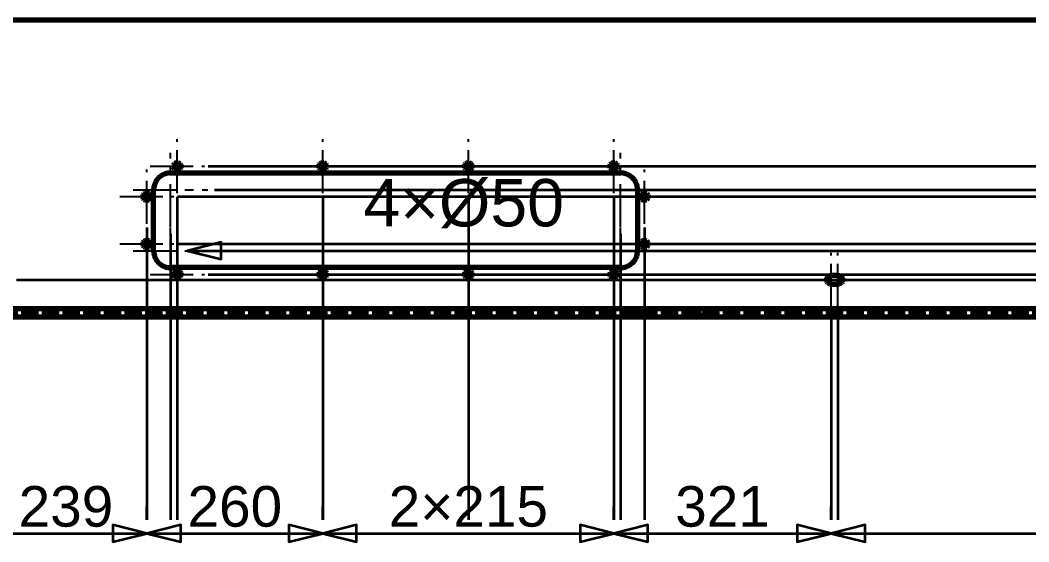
# Model space of a CAD drawing. Header units: millimetres. Extents: x 0 to 420, y 0 to 297.
# Drawn here: x 92.3 to 166.9, y 217.8 to 256.4 of the extents above; entities that cross this region are included whole.
import ezdxf
from ezdxf.enums import TextEntityAlignment as Align

# ---------------------------------------------------------------- set-up
doc = ezdxf.new("R2010")
doc.units = ezdxf.units.MM
doc.linetypes.add('CENTER', pattern=[5.08, 3.175, -0.635, 0.635, -0.635])
doc.linetypes.add('DASHED', pattern=[1.524, 1.27, -0.254])
doc.styles.add('GOST', font='Arial')

msp = doc.modelspace()

# ---------------------------------------------------------------- linework, layer by layer
at = {"color": 1, "lineweight": 70}
for p, q in [((240, 256.4), (65, 256.4)), ((103.84, 245.852), (103.927, 245.874)), ((103.927, 245.874), (104.018, 245.867)), ((114.59, 245.852), (114.677, 245.874)), ((114.677, 245.874), (114.768, 245.867)), ((125.34, 245.852), (125.427, 245.874)), ((125.427, 245.874), (125.518, 245.867)), ((136.09, 245.852), (136.177, 245.874)), ((136.177, 245.874), (136.268, 245.867)), ((103.679, 245.645), (103.708, 245.731)), ((103.679, 245.555), (103.679, 245.645)), ((103.708, 245.469), (103.679, 245.555)), ((103.708, 245.731), (103.764, 245.802)), ((103.764, 245.398), (103.708, 245.469)), ((103.764, 245.802), (103.84, 245.852)), ((103.84, 245.348), (103.764, 245.398)), ((103.927, 245.326), (103.84, 245.348)), ((104.018, 245.333), (103.927, 245.326)), ((104.018, 245.867), (104.1, 245.83)), ((104.1, 245.37), (104.018, 245.333)), ((104.1, 245.83), (104.167, 245.769)), ((104.167, 245.431), (104.1, 245.37)), ((104.167, 245.769), (104.21, 245.689)), ((104.21, 245.511), (104.167, 245.431)), ((104.21, 245.689), (104.225, 245.6)), ((104.225, 245.6), (104.21, 245.511)), ((114.429, 245.645), (114.458, 245.731)), ((114.429, 245.555), (114.429, 245.645)), ((114.458, 245.469), (114.429, 245.555)), ((114.458, 245.731), (114.514, 245.802)), ((114.514, 245.398), (114.458, 245.469)), ((114.514, 245.802), (114.59, 245.852)), ((114.59, 245.348), (114.514, 245.398)), ((114.677, 245.326), (114.59, 245.348)), ((114.768, 245.333), (114.677, 245.326)), ((114.768, 245.867), (114.85, 245.83)), ((114.85, 245.37), (114.768, 245.333)), ((114.85, 245.83), (114.917, 245.769)), ((114.917, 245.431), (114.85, 245.37)), ((114.917, 245.769), (114.96, 245.689)), ((114.96, 245.511), (114.917, 245.431)), ((114.96, 245.689), (114.975, 245.6)), ((114.975, 245.6), (114.96, 245.511)), ((125.179, 245.645), (125.208, 245.731)), ((125.179, 245.555), (125.179, 245.645)), ((125.208, 245.469), (125.179, 245.555)), ((125.208, 245.731), (125.264, 245.802)), ((125.264, 245.398), (125.208, 245.469)), ((125.264, 245.802), (125.34, 245.852)), ((125.34, 245.348), (125.264, 245.398)), ((125.427, 245.326), (125.34, 245.348)), ((125.518, 245.333), (125.427, 245.326)), ((125.518, 245.867), (125.6, 245.83)), ((125.6, 245.37), (125.518, 245.333)), ((125.6, 245.83), (125.667, 245.769)), ((125.667, 245.431), (125.6, 245.37)), ((125.667, 245.769), (125.71, 245.689)), ((125.71, 245.511), (125.667, 245.431)), ((125.71, 245.689), (125.725, 245.6)), ((125.725, 245.6), (125.71, 245.511)), ((135.929, 245.645), (135.958, 245.731)), ((135.929, 245.555), (135.929, 245.645)), ((135.958, 245.469), (135.929, 245.555)), ((135.958, 245.731), (136.014, 245.802)), ((136.014, 245.398), (135.958, 245.469)), ((136.014, 245.802), (136.09, 245.852)), ((136.09, 245.348), (136.014, 245.398)), ((136.177, 245.326), (136.09, 245.348)), ((136.268, 245.333), (136.177, 245.326)), ((136.268, 245.867), (136.35, 245.83)), ((136.35, 245.37), (136.268, 245.333)), ((136.35, 245.83), (136.417, 245.769)), ((136.417, 245.431), (136.35, 245.37)), ((136.417, 245.769), (136.46, 245.689)), ((136.46, 245.511), (136.417, 245.431)), ((136.46, 245.689), (136.475, 245.6)), ((136.475, 245.6), (136.46, 245.511)), ((102.336, 244.417), (102.261, 244.236)), ((102.439, 244.585), (102.336, 244.417)), ((102.566, 244.734), (102.439, 244.585)), ((102.715, 244.861), (102.566, 244.734)), ((102.883, 244.964), (102.715, 244.861)), ((103.064, 245.039), (102.883, 244.964)), ((103.254, 245.085), (103.064, 245.039)), ((103.45, 245.1), (103.254, 245.085)), ((103.45, 245.1), (136.7, 245.1)), ((136.896, 245.085), (136.7, 245.1)), ((137.086, 245.039), (136.896, 245.085)), ((137.267, 244.964), (137.086, 245.039)), ((137.435, 244.861), (137.267, 244.964)), ((137.584, 244.734), (137.435, 244.861)), ((137.711, 244.585), (137.584, 244.734)), ((137.814, 244.417), (137.711, 244.585)), ((137.889, 244.236), (137.814, 244.417)), ((102.215, 244.046), (102.2, 243.85)), ((102.2, 239.35), (102.2, 243.85)), ((102.261, 244.236), (102.215, 244.046)), ((137.935, 244.046), (137.889, 244.236)), ((137.95, 243.85), (137.935, 244.046)), ((137.95, 243.85), (137.95, 239.35)), ((101.429, 243.395), (101.458, 243.481)), ((101.429, 243.305), (101.429, 243.395)), ((101.458, 243.219), (101.429, 243.305)), ((101.458, 243.481), (101.514, 243.552)), ((101.514, 243.148), (101.458, 243.219)), ((101.514, 243.552), (101.59, 243.602)), ((101.59, 243.098), (101.514, 243.148)), ((101.59, 243.602), (101.677, 243.624)), ((101.677, 243.076), (101.59, 243.098)), ((101.677, 243.624), (101.768, 243.617)), ((101.768, 243.083), (101.677, 243.076)), ((101.768, 243.617), (101.85, 243.58)), ((101.85, 243.12), (101.768, 243.083)), ((101.85, 243.58), (101.917, 243.519)), ((101.917, 243.181), (101.85, 243.12)), ((101.917, 243.519), (101.96, 243.439)), ((101.96, 243.261), (101.917, 243.181)), ((101.96, 243.439), (101.975, 243.35)), ((101.975, 243.35), (101.96, 243.261)), ((138.179, 243.395), (138.208, 243.481)), ((138.179, 243.305), (138.179, 243.395)), ((138.208, 243.219), (138.179, 243.305)), ((138.208, 243.481), (138.264, 243.552)), ((138.264, 243.148), (138.208, 243.219)), ((138.264, 243.552), (138.34, 243.602)), ((138.34, 243.098), (138.264, 243.148)), ((138.34, 243.602), (138.427, 243.624)), ((138.427, 243.076), (138.34, 243.098)), ((138.427, 243.624), (138.518, 243.617)), ((138.518, 243.083), (138.427, 243.076)), ((138.518, 243.617), (138.6, 243.58)), ((138.6, 243.12), (138.518, 243.083)), ((138.6, 243.58), (138.667, 243.519)), ((138.667, 243.181), (138.6, 243.12)), ((138.667, 243.519), (138.71, 243.439)), ((138.71, 243.261), (138.667, 243.181)), ((138.71, 243.439), (138.725, 243.35)), ((138.725, 243.35), (138.71, 243.261)), ((101.429, 239.895), (101.458, 239.981)), ((101.458, 239.981), (101.514, 240.052)), ((101.514, 240.052), (101.59, 240.102)), ((101.59, 240.102), (101.677, 240.124)), ((101.677, 240.124), (101.768, 240.117)), ((101.768, 240.117), (101.85, 240.08)), ((101.85, 240.08), (101.917, 240.019)), ((101.917, 240.019), (101.96, 239.939)), ((101.96, 239.939), (101.975, 239.85)), ((138.179, 239.895), (138.208, 239.981)), ((138.208, 239.981), (138.264, 240.052)), ((138.264, 240.052), (138.34, 240.102)), ((138.34, 240.102), (138.427, 240.124)), ((138.427, 240.124), (138.518, 240.117)), ((138.518, 240.117), (138.6, 240.08)), ((138.6, 240.08), (138.667, 240.019)), ((138.667, 240.019), (138.71, 239.939)), ((138.71, 239.939), (138.725, 239.85)), ((101.429, 239.805), (101.429, 239.895)), ((101.458, 239.719), (101.429, 239.805)), ((101.514, 239.648), (101.458, 239.719)), ((101.59, 239.598), (101.514, 239.648)), ((101.677, 239.576), (101.59, 239.598)), ((101.768, 239.583), (101.677, 239.576)), ((101.85, 239.62), (101.768, 239.583)), ((101.917, 239.681), (101.85, 239.62)), ((101.96, 239.761), (101.917, 239.681)), ((101.975, 239.85), (101.96, 239.761)), ((102.2, 239.35), (102.215, 239.154)), ((137.935, 239.154), (137.95, 239.35)), ((138.179, 239.805), (138.179, 239.895)), ((138.208, 239.719), (138.179, 239.805)), ((138.264, 239.648), (138.208, 239.719)), ((138.34, 239.598), (138.264, 239.648)), ((138.427, 239.576), (138.34, 239.598)), ((138.518, 239.583), (138.427, 239.576)), ((138.6, 239.62), (138.518, 239.583)), ((138.667, 239.681), (138.6, 239.62)), ((138.71, 239.761), (138.667, 239.681)), ((138.725, 239.85), (138.71, 239.761)), ((102.215, 239.154), (102.261, 238.964)), ((102.261, 238.964), (102.336, 238.783)), ((102.336, 238.783), (102.439, 238.615)), ((102.439, 238.615), (102.566, 238.466)), ((102.566, 238.466), (102.715, 238.339)), ((137.435, 238.339), (137.584, 238.466)), ((137.584, 238.466), (137.711, 238.615)), ((137.711, 238.615), (137.814, 238.783)), ((137.814, 238.783), (137.889, 238.964)), ((137.889, 238.964), (137.935, 239.154)), ((102.715, 238.339), (102.883, 238.236)), ((102.883, 238.236), (103.064, 238.161)), ((103.064, 238.161), (103.254, 238.115)), ((103.254, 238.115), (103.45, 238.1)), ((136.7, 238.1), (103.45, 238.1)), ((103.679, 237.645), (103.708, 237.731)), ((103.708, 237.731), (103.764, 237.802)), ((103.764, 237.802), (103.84, 237.852)), ((103.84, 237.852), (103.927, 237.874)), ((103.927, 237.874), (104.018, 237.867)), ((104.018, 237.867), (104.1, 237.83)), ((104.1, 237.83), (104.167, 237.769)), ((104.167, 237.769), (104.21, 237.689)), ((104.21, 237.689), (104.225, 237.6)), ((114.429, 237.645), (114.458, 237.731)), ((114.458, 237.731), (114.514, 237.802)), ((114.514, 237.802), (114.59, 237.852)), ((114.59, 237.852), (114.677, 237.874)), ((114.677, 237.874), (114.768, 237.867)), ((114.768, 237.867), (114.85, 237.83)), ((114.85, 237.83), (114.917, 237.769)), ((114.917, 237.769), (114.96, 237.689)), ((114.96, 237.689), (114.975, 237.6)), ((125.179, 237.645), (125.208, 237.731)), ((125.208, 237.731), (125.264, 237.802)), ((125.264, 237.802), (125.34, 237.852)), ((125.34, 237.852), (125.427, 237.874)), ((125.427, 237.874), (125.518, 237.867)), ((125.518, 237.867), (125.6, 237.83)), ((125.6, 237.83), (125.667, 237.769)), ((125.667, 237.769), (125.71, 237.689)), ((125.71, 237.689), (125.725, 237.6)), ((135.929, 237.645), (135.958, 237.731)), ((135.958, 237.731), (136.014, 237.802)), ((136.014, 237.802), (136.09, 237.852)), ((136.09, 237.852), (136.177, 237.874)), ((136.177, 237.874), (136.268, 237.867)), ((136.268, 237.867), (136.35, 237.83)), ((136.35, 237.83), (136.417, 237.769)), ((136.417, 237.769), (136.46, 237.689)), ((136.46, 237.689), (136.475, 237.6)), ((136.7, 238.1), (136.896, 238.115)), ((136.896, 238.115), (137.086, 238.161)), ((137.086, 238.161), (137.267, 238.236)), ((137.267, 238.236), (137.435, 238.339)), ((103.679, 237.555), (103.679, 237.645)), ((103.708, 237.469), (103.679, 237.555)), ((103.764, 237.398), (103.708, 237.469)), ((103.84, 237.348), (103.764, 237.398)), ((103.927, 237.326), (103.84, 237.348)), ((104.018, 237.333), (103.927, 237.326)), ((104.1, 237.37), (104.018, 237.333)), ((104.167, 237.431), (104.1, 237.37)), ((104.21, 237.511), (104.167, 237.431)), ((104.225, 237.6), (104.21, 237.511)), ((114.429, 237.555), (114.429, 237.645)), ((114.458, 237.469), (114.429, 237.555)), ((114.514, 237.398), (114.458, 237.469)), ((114.59, 237.348), (114.514, 237.398)), ((114.677, 237.326), (114.59, 237.348)), ((114.768, 237.333), (114.677, 237.326)), ((114.85, 237.37), (114.768, 237.333)), ((114.917, 237.431), (114.85, 237.37)), ((114.96, 237.511), (114.917, 237.431)), ((114.975, 237.6), (114.96, 237.511)), ((125.179, 237.555), (125.179, 237.645)), ((125.208, 237.469), (125.179, 237.555)), ((125.264, 237.398), (125.208, 237.469)), ((125.34, 237.348), (125.264, 237.398)), ((125.427, 237.326), (125.34, 237.348)), ((125.518, 237.333), (125.427, 237.326)), ((125.6, 237.37), (125.518, 237.333)), ((125.667, 237.431), (125.6, 237.37)), ((125.71, 237.511), (125.667, 237.431)), ((125.725, 237.6), (125.71, 237.511)), ((135.929, 237.555), (135.929, 237.645)), ((135.958, 237.469), (135.929, 237.555)), ((136.014, 237.398), (135.958, 237.469)), ((136.09, 237.348), (136.014, 237.398)), ((136.177, 237.326), (136.09, 237.348)), ((136.268, 237.333), (136.177, 237.326)), ((136.35, 237.37), (136.268, 237.333)), ((136.417, 237.431), (136.35, 237.37)), ((136.46, 237.511), (136.417, 237.431)), ((136.475, 237.6), (136.46, 237.511)), ((151.918, 237.248), (151.945, 237.339)), ((151.918, 237.152), (151.918, 237.248)), ((151.945, 237.061), (151.918, 237.152)), ((151.945, 237.339), (151.997, 237.419)), ((151.997, 236.981), (151.945, 237.061)), ((151.997, 237.419), (152.069, 237.482)), ((152.069, 236.918), (151.997, 236.981)), ((152.069, 237.482), (152.156, 237.521)), ((152.156, 237.521), (152.25, 237.535)), ((152.25, 237.535), (152.75, 237.535)), ((152.75, 237.535), (152.844, 237.521)), ((152.844, 237.521), (152.931, 237.482)), ((152.931, 237.482), (153.003, 237.419)), ((153.003, 236.981), (152.931, 236.918)), ((153.003, 237.419), (153.055, 237.339)), ((153.055, 237.061), (153.003, 236.981)), ((153.055, 237.339), (153.082, 237.248)), ((153.082, 237.152), (153.055, 237.061)), ((153.082, 237.248), (153.082, 237.152)), ((152.156, 236.879), (152.069, 236.918)), ((152.25, 236.865), (152.156, 236.879)), ((152.75, 236.865), (152.25, 236.865)), ((152.844, 236.879), (152.75, 236.865)), ((152.931, 236.918), (152.844, 236.879)), ((240, 235.05), (65, 235.05)), ((240, 234.45), (65, 234.45))]:
    msp.add_line(p, q, dxfattribs=at)
at = {"color": 4, "linetype": 'CENTER', "lineweight": 25}
for p, q in [((103.95, 243.6), (103.95, 247.6)), ((114.7, 243.6), (114.7, 247.6)), ((125.45, 243.6), (125.45, 247.6)), ((136.2, 243.6), (136.2, 247.6)), ((103.45, 241.1), (103.45, 246.6)), ((136.7, 241.1), (136.7, 246.6)), ((101.7, 241.35), (101.7, 245.35)), ((101.95, 245.6), (105.95, 245.6)), ((112.7, 245.6), (116.7, 245.6)), ((123.45, 245.6), (127.45, 245.6)), ((134.2, 245.6), (138.2, 245.6)), ((138.45, 241.35), (138.45, 245.35)), ((100.7, 243.85), (106.2, 243.85)), ((133.95, 243.85), (139.45, 243.85)), ((99.7, 243.35), (103.7, 243.35)), ((136.45, 243.35), (140.45, 243.35)), ((101.7, 237.85), (101.7, 241.85)), ((103.45, 236.6), (103.45, 242.1)), ((136.7, 236.6), (136.7, 242.1)), ((138.45, 237.85), (138.45, 241.85)), ((99.7, 239.85), (103.7, 239.85)), ((100.7, 239.35), (106.2, 239.35)), ((103.95, 235.6), (103.95, 239.6)), ((114.7, 235.6), (114.7, 239.6)), ((125.45, 235.6), (125.45, 239.6)), ((133.95, 239.35), (139.45, 239.35)), ((136.2, 235.6), (136.2, 239.6)), ((136.45, 239.85), (140.45, 239.85)), ((152.25, 235.2), (152.25, 239.2)), ((152.75, 235.2), (152.75, 239.2)), ((101.95, 237.6), (105.95, 237.6)), ((112.7, 237.6), (116.7, 237.6)), ((123.45, 237.6), (127.45, 237.6)), ((134.2, 237.6), (138.2, 237.6)), ((150.25, 237.2), (154.25, 237.2)), ((150.75, 237.2), (154.75, 237.2))]:
    msp.add_line(p, q, dxfattribs=at)
at = {"color": 5, "linetype": 'DASHED', "lineweight": 35}
for p, q in [((103.927, 245.874), (103.84, 245.852)), ((104.018, 245.867), (103.927, 245.874)), ((114.677, 245.874), (114.59, 245.852)), ((114.768, 245.867), (114.677, 245.874)), ((125.427, 245.874), (125.34, 245.852)), ((125.518, 245.867), (125.427, 245.874)), ((136.177, 245.874), (136.09, 245.852)), ((136.268, 245.867), (136.177, 245.874)), ((103.708, 245.731), (103.679, 245.645)), ((103.679, 245.645), (103.679, 245.555)), ((103.679, 245.555), (103.708, 245.469)), ((103.764, 245.802), (103.708, 245.731)), ((103.708, 245.469), (103.764, 245.398)), ((103.84, 245.852), (103.764, 245.802)), ((103.764, 245.398), (103.84, 245.348)), ((103.84, 245.348), (103.927, 245.326)), ((103.927, 245.326), (104.018, 245.333)), ((104.1, 245.83), (104.018, 245.867)), ((104.018, 245.333), (104.1, 245.37)), ((104.167, 245.769), (104.1, 245.83)), ((104.1, 245.37), (104.167, 245.431)), ((104.21, 245.689), (104.167, 245.769)), ((104.167, 245.431), (104.21, 245.511)), ((104.225, 245.6), (104.21, 245.689)), ((104.21, 245.511), (104.225, 245.6)), ((114.458, 245.731), (114.429, 245.645)), ((114.429, 245.645), (114.429, 245.555)), ((114.429, 245.555), (114.458, 245.469)), ((114.514, 245.802), (114.458, 245.731)), ((114.458, 245.469), (114.514, 245.398)), ((114.59, 245.852), (114.514, 245.802)), ((114.514, 245.398), (114.59, 245.348)), ((114.59, 245.348), (114.677, 245.326)), ((114.677, 245.326), (114.768, 245.333)), ((114.85, 245.83), (114.768, 245.867)), ((114.768, 245.333), (114.85, 245.37)), ((114.917, 245.769), (114.85, 245.83)), ((114.85, 245.37), (114.917, 245.431)), ((114.96, 245.689), (114.917, 245.769)), ((114.917, 245.431), (114.96, 245.511)), ((114.975, 245.6), (114.96, 245.689)), ((114.96, 245.511), (114.975, 245.6)), ((125.208, 245.731), (125.179, 245.645)), ((125.179, 245.645), (125.179, 245.555)), ((125.179, 245.555), (125.208, 245.469)), ((125.264, 245.802), (125.208, 245.731)), ((125.208, 245.469), (125.264, 245.398)), ((125.34, 245.852), (125.264, 245.802)), ((125.264, 245.398), (125.34, 245.348)), ((125.34, 245.348), (125.427, 245.326)), ((125.427, 245.326), (125.518, 245.333)), ((125.6, 245.83), (125.518, 245.867)), ((125.518, 245.333), (125.6, 245.37)), ((125.667, 245.769), (125.6, 245.83)), ((125.6, 245.37), (125.667, 245.431)), ((125.71, 245.689), (125.667, 245.769)), ((125.667, 245.431), (125.71, 245.511)), ((125.725, 245.6), (125.71, 245.689)), ((125.71, 245.511), (125.725, 245.6)), ((135.958, 245.731), (135.929, 245.645)), ((135.929, 245.645), (135.929, 245.555)), ((135.929, 245.555), (135.958, 245.469)), ((136.014, 245.802), (135.958, 245.731)), ((135.958, 245.469), (136.014, 245.398)), ((136.09, 245.852), (136.014, 245.802)), ((136.014, 245.398), (136.09, 245.348)), ((136.09, 245.348), (136.177, 245.326)), ((136.177, 245.326), (136.268, 245.333)), ((136.35, 245.83), (136.268, 245.867)), ((136.268, 245.333), (136.35, 245.37)), ((136.417, 245.769), (136.35, 245.83)), ((136.35, 245.37), (136.417, 245.431)), ((136.46, 245.689), (136.417, 245.769)), ((136.417, 245.431), (136.46, 245.511)), ((136.475, 245.6), (136.46, 245.689)), ((136.46, 245.511), (136.475, 245.6)), ((102.261, 244.236), (102.336, 244.417)), ((102.336, 244.417), (102.439, 244.585)), ((102.439, 244.585), (102.566, 244.734)), ((102.566, 244.734), (102.715, 244.861)), ((102.715, 244.861), (102.883, 244.964)), ((102.883, 244.964), (103.064, 245.039)), ((103.064, 245.039), (103.254, 245.085)), ((103.254, 245.085), (103.45, 245.1)), ((136.7, 245.1), (103.45, 245.1)), ((136.7, 245.1), (136.896, 245.085)), ((136.896, 245.085), (137.086, 245.039)), ((137.086, 245.039), (137.267, 244.964)), ((137.267, 244.964), (137.435, 244.861)), ((137.435, 244.861), (137.584, 244.734)), ((137.584, 244.734), (137.711, 244.585)), ((137.711, 244.585), (137.814, 244.417)), ((137.814, 244.417), (137.889, 244.236)), ((102.2, 243.85), (102.215, 244.046)), ((102.2, 243.85), (102.2, 239.35)), ((102.215, 244.046), (102.261, 244.236)), ((137.889, 244.236), (137.935, 244.046)), ((137.935, 244.046), (137.95, 243.85)), ((137.95, 239.35), (137.95, 243.85)), ((101.458, 243.481), (101.429, 243.395)), ((101.429, 243.395), (101.429, 243.305)), ((101.429, 243.305), (101.458, 243.219)), ((101.514, 243.552), (101.458, 243.481)), ((101.458, 243.219), (101.514, 243.148)), ((101.59, 243.602), (101.514, 243.552)), ((101.514, 243.148), (101.59, 243.098)), ((101.677, 243.624), (101.59, 243.602)), ((101.59, 243.098), (101.677, 243.076)), ((101.768, 243.617), (101.677, 243.624)), ((101.677, 243.076), (101.768, 243.083)), ((101.85, 243.58), (101.768, 243.617)), ((101.768, 243.083), (101.85, 243.12)), ((101.917, 243.519), (101.85, 243.58)), ((101.85, 243.12), (101.917, 243.181)), ((101.96, 243.439), (101.917, 243.519)), ((101.917, 243.181), (101.96, 243.261)), ((101.975, 243.35), (101.96, 243.439)), ((101.96, 243.261), (101.975, 243.35)), ((138.208, 243.481), (138.179, 243.395)), ((138.179, 243.395), (138.179, 243.305)), ((138.179, 243.305), (138.208, 243.219)), ((138.264, 243.552), (138.208, 243.481)), ((138.208, 243.219), (138.264, 243.148)), ((138.34, 243.602), (138.264, 243.552)), ((138.264, 243.148), (138.34, 243.098)), ((138.427, 243.624), (138.34, 243.602)), ((138.34, 243.098), (138.427, 243.076)), ((138.518, 243.617), (138.427, 243.624)), ((138.427, 243.076), (138.518, 243.083)), ((138.6, 243.58), (138.518, 243.617)), ((138.518, 243.083), (138.6, 243.12)), ((138.667, 243.519), (138.6, 243.58)), ((138.6, 243.12), (138.667, 243.181)), ((138.71, 243.439), (138.667, 243.519)), ((138.667, 243.181), (138.71, 243.261)), ((138.725, 243.35), (138.71, 243.439)), ((138.71, 243.261), (138.725, 243.35)), ((101.458, 239.981), (101.429, 239.895)), ((101.514, 240.052), (101.458, 239.981)), ((101.59, 240.102), (101.514, 240.052)), ((101.677, 240.124), (101.59, 240.102)), ((101.768, 240.117), (101.677, 240.124)), ((101.85, 240.08), (101.768, 240.117)), ((101.917, 240.019), (101.85, 240.08)), ((101.96, 239.939), (101.917, 240.019)), ((101.975, 239.85), (101.96, 239.939)), ((138.208, 239.981), (138.179, 239.895)), ((138.264, 240.052), (138.208, 239.981)), ((138.34, 240.102), (138.264, 240.052)), ((138.427, 240.124), (138.34, 240.102)), ((138.518, 240.117), (138.427, 240.124)), ((138.6, 240.08), (138.518, 240.117)), ((138.667, 240.019), (138.6, 240.08)), ((138.71, 239.939), (138.667, 240.019)), ((138.725, 239.85), (138.71, 239.939)), ((101.429, 239.895), (101.429, 239.805)), ((101.429, 239.805), (101.458, 239.719)), ((101.458, 239.719), (101.514, 239.648)), ((101.514, 239.648), (101.59, 239.598)), ((101.59, 239.598), (101.677, 239.576)), ((101.677, 239.576), (101.768, 239.583)), ((101.768, 239.583), (101.85, 239.62)), ((101.85, 239.62), (101.917, 239.681)), ((101.917, 239.681), (101.96, 239.761)), ((101.96, 239.761), (101.975, 239.85)), ((102.215, 239.154), (102.2, 239.35)), ((137.95, 239.35), (137.935, 239.154)), ((138.179, 239.895), (138.179, 239.805)), ((138.179, 239.805), (138.208, 239.719)), ((138.208, 239.719), (138.264, 239.648)), ((138.264, 239.648), (138.34, 239.598)), ((138.34, 239.598), (138.427, 239.576)), ((138.427, 239.576), (138.518, 239.583)), ((138.518, 239.583), (138.6, 239.62)), ((138.6, 239.62), (138.667, 239.681)), ((138.667, 239.681), (138.71, 239.761)), ((138.71, 239.761), (138.725, 239.85)), ((102.261, 238.964), (102.215, 239.154)), ((102.336, 238.783), (102.261, 238.964)), ((102.439, 238.615), (102.336, 238.783)), ((102.566, 238.466), (102.439, 238.615)), ((102.715, 238.339), (102.566, 238.466)), ((137.584, 238.466), (137.435, 238.339)), ((137.711, 238.615), (137.584, 238.466)), ((137.814, 238.783), (137.711, 238.615)), ((137.889, 238.964), (137.814, 238.783)), ((137.935, 239.154), (137.889, 238.964)), ((102.883, 238.236), (102.715, 238.339)), ((103.064, 238.161), (102.883, 238.236)), ((103.254, 238.115), (103.064, 238.161)), ((103.45, 238.1), (103.254, 238.115)), ((103.45, 238.1), (136.7, 238.1)), ((103.708, 237.731), (103.679, 237.645)), ((103.764, 237.802), (103.708, 237.731)), ((103.84, 237.852), (103.764, 237.802)), ((103.927, 237.874), (103.84, 237.852)), ((104.018, 237.867), (103.927, 237.874)), ((104.1, 237.83), (104.018, 237.867)), ((104.167, 237.769), (104.1, 237.83)), ((104.21, 237.689), (104.167, 237.769)), ((104.225, 237.6), (104.21, 237.689)), ((114.458, 237.731), (114.429, 237.645)), ((114.514, 237.802), (114.458, 237.731)), ((114.59, 237.852), (114.514, 237.802)), ((114.677, 237.874), (114.59, 237.852)), ((114.768, 237.867), (114.677, 237.874)), ((114.85, 237.83), (114.768, 237.867)), ((114.917, 237.769), (114.85, 237.83)), ((114.96, 237.689), (114.917, 237.769)), ((114.975, 237.6), (114.96, 237.689)), ((125.208, 237.731), (125.179, 237.645)), ((125.264, 237.802), (125.208, 237.731)), ((125.34, 237.852), (125.264, 237.802)), ((125.427, 237.874), (125.34, 237.852)), ((125.518, 237.867), (125.427, 237.874)), ((125.6, 237.83), (125.518, 237.867)), ((125.667, 237.769), (125.6, 237.83)), ((125.71, 237.689), (125.667, 237.769)), ((125.725, 237.6), (125.71, 237.689)), ((135.958, 237.731), (135.929, 237.645)), ((136.014, 237.802), (135.958, 237.731)), ((136.09, 237.852), (136.014, 237.802)), ((136.177, 237.874), (136.09, 237.852)), ((136.268, 237.867), (136.177, 237.874)), ((136.35, 237.83), (136.268, 237.867)), ((136.417, 237.769), (136.35, 237.83)), ((136.46, 237.689), (136.417, 237.769)), ((136.475, 237.6), (136.46, 237.689)), ((136.896, 238.115), (136.7, 238.1)), ((137.086, 238.161), (136.896, 238.115)), ((137.267, 238.236), (137.086, 238.161)), ((137.435, 238.339), (137.267, 238.236)), ((103.679, 237.645), (103.679, 237.555)), ((103.679, 237.555), (103.708, 237.469)), ((103.708, 237.469), (103.764, 237.398)), ((103.764, 237.398), (103.84, 237.348)), ((103.84, 237.348), (103.927, 237.326)), ((103.927, 237.326), (104.018, 237.333)), ((104.018, 237.333), (104.1, 237.37)), ((104.1, 237.37), (104.167, 237.431)), ((104.167, 237.431), (104.21, 237.511)), ((104.21, 237.511), (104.225, 237.6)), ((114.429, 237.645), (114.429, 237.555)), ((114.429, 237.555), (114.458, 237.469)), ((114.458, 237.469), (114.514, 237.398)), ((114.514, 237.398), (114.59, 237.348)), ((114.59, 237.348), (114.677, 237.326)), ((114.677, 237.326), (114.768, 237.333)), ((114.768, 237.333), (114.85, 237.37)), ((114.85, 237.37), (114.917, 237.431)), ((114.917, 237.431), (114.96, 237.511)), ((114.96, 237.511), (114.975, 237.6)), ((125.179, 237.645), (125.179, 237.555)), ((125.179, 237.555), (125.208, 237.469)), ((125.208, 237.469), (125.264, 237.398)), ((125.264, 237.398), (125.34, 237.348)), ((125.34, 237.348), (125.427, 237.326)), ((125.427, 237.326), (125.518, 237.333)), ((125.518, 237.333), (125.6, 237.37)), ((125.6, 237.37), (125.667, 237.431)), ((125.667, 237.431), (125.71, 237.511)), ((125.71, 237.511), (125.725, 237.6)), ((135.929, 237.645), (135.929, 237.555)), ((135.929, 237.555), (135.958, 237.469)), ((135.958, 237.469), (136.014, 237.398)), ((136.014, 237.398), (136.09, 237.348)), ((136.09, 237.348), (136.177, 237.326)), ((136.177, 237.326), (136.268, 237.333)), ((136.268, 237.333), (136.35, 237.37)), ((136.35, 237.37), (136.417, 237.431)), ((136.417, 237.431), (136.46, 237.511)), ((136.46, 237.511), (136.475, 237.6)), ((151.945, 237.339), (151.918, 237.248)), ((151.918, 237.248), (151.918, 237.152)), ((151.918, 237.152), (151.945, 237.061)), ((151.997, 237.419), (151.945, 237.339)), ((151.945, 237.061), (151.997, 236.981)), ((152.069, 237.482), (151.997, 237.419)), ((151.997, 236.981), (152.069, 236.918)), ((152.156, 237.521), (152.069, 237.482)), ((152.25, 237.535), (152.156, 237.521)), ((152.75, 237.535), (152.25, 237.535)), ((152.844, 237.521), (152.75, 237.535)), ((152.931, 237.482), (152.844, 237.521)), ((153.003, 237.419), (152.931, 237.482)), ((152.931, 236.918), (153.003, 236.981)), ((153.055, 237.339), (153.003, 237.419)), ((153.003, 236.981), (153.055, 237.061)), ((153.082, 237.248), (153.055, 237.339)), ((153.055, 237.061), (153.082, 237.152)), ((153.082, 237.152), (153.082, 237.248)), ((152.069, 236.918), (152.156, 236.879)), ((152.156, 236.879), (152.25, 236.865)), ((152.25, 236.865), (152.75, 236.865)), ((152.75, 236.865), (152.844, 236.879)), ((152.844, 236.879), (152.931, 236.918)), ((65, 234.75), (240, 234.75)), ((240, 234.75), (65, 234.75)), ((137.25, 234.75), (137.261, 234.75)), ((137.25, 234.45), (137.25, 234.75)), ((137.25, 234.45), (137.25, 234.75)), ((137.261, 234.75), (137.25, 234.75)), ((137.261, 234.75), (137.295, 234.75)), ((137.295, 234.75), (137.261, 234.75)), ((137.295, 234.75), (137.348, 234.75)), ((137.348, 234.75), (137.295, 234.75)), ((137.348, 234.75), (137.419, 234.75)), ((137.419, 234.75), (137.348, 234.75)), ((137.419, 234.75), (137.505, 234.75)), ((137.505, 234.75), (137.419, 234.75)), ((137.505, 234.75), (137.6, 234.75)), ((137.6, 234.75), (137.505, 234.75)), ((137.6, 234.75), (137.7, 234.75)), ((137.7, 234.75), (137.6, 234.75)), ((137.7, 234.75), (137.8, 234.75)), ((137.8, 234.75), (137.7, 234.75)), ((137.8, 234.75), (137.895, 234.75)), ((137.895, 234.75), (137.8, 234.75)), ((137.895, 234.75), (137.981, 234.75)), ((137.981, 234.75), (137.895, 234.75)), ((137.981, 234.75), (138.052, 234.75)), ((138.052, 234.75), (137.981, 234.75)), ((138.052, 234.75), (138.105, 234.75)), ((138.105, 234.75), (138.052, 234.75)), ((138.105, 234.75), (138.139, 234.75)), ((138.139, 234.75), (138.105, 234.75)), ((138.139, 234.75), (138.15, 234.75)), ((138.15, 234.75), (138.139, 234.75)), ((138.15, 234.45), (138.15, 234.75)), ((138.15, 234.45), (138.15, 234.75)), ((141.75, 234.75), (141.761, 234.75)), ((141.75, 234.45), (141.75, 234.75)), ((141.75, 234.45), (141.75, 234.75)), ((141.761, 234.75), (141.75, 234.75)), ((141.761, 234.75), (141.795, 234.75)), ((141.795, 234.75), (141.761, 234.75)), ((141.795, 234.75), (141.848, 234.75)), ((141.848, 234.75), (141.795, 234.75)), ((141.848, 234.75), (141.919, 234.75)), ((141.919, 234.75), (141.848, 234.75)), ((141.919, 234.75), (142.005, 234.75)), ((142.005, 234.75), (141.919, 234.75)), ((142.005, 234.75), (142.1, 234.75)), ((142.1, 234.75), (142.005, 234.75)), ((142.1, 234.75), (142.2, 234.75)), ((142.2, 234.75), (142.1, 234.75)), ((142.2, 234.75), (142.3, 234.75)), ((142.3, 234.75), (142.2, 234.75)), ((142.3, 234.75), (142.395, 234.75)), ((142.395, 234.75), (142.3, 234.75)), ((142.395, 234.75), (142.481, 234.75)), ((142.481, 234.75), (142.395, 234.75)), ((142.481, 234.75), (142.552, 234.75)), ((142.552, 234.75), (142.481, 234.75)), ((142.552, 234.75), (142.605, 234.75)), ((142.605, 234.75), (142.552, 234.75)), ((142.605, 234.75), (142.639, 234.75)), ((142.639, 234.75), (142.605, 234.75)), ((142.639, 234.75), (142.65, 234.75)), ((142.65, 234.75), (142.639, 234.75)), ((142.65, 234.45), (142.65, 234.75)), ((142.65, 234.45), (142.65, 234.75)), ((240, 234.45), (65, 234.45)), ((137.261, 234.45), (137.25, 234.45)), ((137.25, 234.45), (137.261, 234.45)), ((137.295, 234.45), (137.261, 234.45)), ((137.261, 234.45), (137.295, 234.45)), ((137.348, 234.45), (137.295, 234.45)), ((137.295, 234.45), (137.348, 234.45)), ((137.419, 234.45), (137.348, 234.45)), ((137.348, 234.45), (137.419, 234.45)), ((137.505, 234.45), (137.419, 234.45)), ((137.419, 234.45), (137.505, 234.45)), ((137.6, 234.45), (137.505, 234.45)), ((137.505, 234.45), (137.6, 234.45)), ((137.7, 234.45), (137.6, 234.45)), ((137.6, 234.45), (137.7, 234.45)), ((137.8, 234.45), (137.7, 234.45)), ((137.7, 234.45), (137.8, 234.45)), ((137.895, 234.45), (137.8, 234.45)), ((137.8, 234.45), (137.895, 234.45)), ((137.981, 234.45), (137.895, 234.45)), ((137.895, 234.45), (137.981, 234.45)), ((138.052, 234.45), (137.981, 234.45)), ((137.981, 234.45), (138.052, 234.45)), ((138.105, 234.45), (138.052, 234.45)), ((138.052, 234.45), (138.105, 234.45)), ((138.139, 234.45), (138.105, 234.45)), ((138.105, 234.45), (138.139, 234.45)), ((138.15, 234.45), (138.139, 234.45)), ((138.139, 234.45), (138.15, 234.45)), ((141.761, 234.45), (141.75, 234.45)), ((141.75, 234.45), (141.761, 234.45)), ((141.795, 234.45), (141.761, 234.45)), ((141.761, 234.45), (141.795, 234.45)), ((141.848, 234.45), (141.795, 234.45)), ((141.795, 234.45), (141.848, 234.45)), ((141.919, 234.45), (141.848, 234.45)), ((141.848, 234.45), (141.919, 234.45)), ((142.005, 234.45), (141.919, 234.45)), ((141.919, 234.45), (142.005, 234.45)), ((142.1, 234.45), (142.005, 234.45)), ((142.005, 234.45), (142.1, 234.45)), ((142.2, 234.45), (142.1, 234.45)), ((142.1, 234.45), (142.2, 234.45)), ((142.3, 234.45), (142.2, 234.45)), ((142.2, 234.45), (142.3, 234.45)), ((142.395, 234.45), (142.3, 234.45)), ((142.3, 234.45), (142.395, 234.45)), ((142.481, 234.45), (142.395, 234.45)), ((142.395, 234.45), (142.481, 234.45)), ((142.552, 234.45), (142.481, 234.45)), ((142.481, 234.45), (142.552, 234.45)), ((142.605, 234.45), (142.552, 234.45)), ((142.552, 234.45), (142.605, 234.45)), ((142.639, 234.45), (142.605, 234.45)), ((142.605, 234.45), (142.639, 234.45)), ((142.65, 234.45), (142.639, 234.45)), ((142.639, 234.45), (142.65, 234.45))]:
    msp.add_line(p, q, dxfattribs=at)
at = {"color": 7, "lineweight": 35}
for p, q in [((106.225, 245.6), (255, 245.6)), ((116.975, 245.6), (255, 245.6)), ((127.725, 245.6), (255, 245.6)), ((138.475, 245.6), (255, 245.6)), ((106.7, 243.85), (255, 243.85)), ((139.95, 243.85), (255, 243.85)), ((103.95, 243.325), (103.95, 219.45)), ((103.975, 243.35), (255, 243.35)), ((114.7, 243.325), (114.7, 219.45)), ((125.45, 243.325), (125.45, 219.45)), ((136.2, 243.325), (136.2, 219.45)), ((140.725, 243.35), (255, 243.35)), ((101.7, 241.075), (101.7, 219.45)), ((138.45, 241.075), (138.45, 219.45)), ((103.45, 240.6), (103.45, 219.45)), ((136.7, 240.6), (136.7, 219.45)), ((103.975, 239.85), (255, 239.85)), ((104.7, 239.35), (116.7, 239.35)), ((106.7, 239.35), (255, 239.35)), ((116.7, 239.35), (121.7, 239.35)), ((139.95, 239.35), (255, 239.35)), ((140.725, 239.85), (255, 239.85)), ((92.085, 237.2), (255, 237.2)), ((92.585, 237.2), (255, 237.2)), ((101.7, 237.575), (101.7, 219.45)), ((106.225, 237.6), (255, 237.6)), ((116.975, 237.6), (255, 237.6)), ((127.725, 237.6), (255, 237.6)), ((138.45, 237.575), (138.45, 219.45)), ((138.475, 237.6), (255, 237.6)), ((154.585, 237.2), (255, 237.2)), ((155.085, 237.2), (255, 237.2)), ((103.45, 236.1), (103.45, 219.45)), ((136.7, 236.1), (136.7, 219.45)), ((103.95, 235.325), (103.95, 219.45)), ((114.7, 235.325), (114.7, 219.45)), ((125.45, 235.325), (125.45, 219.45)), ((136.2, 235.325), (136.2, 219.45)), ((152.25, 234.865), (152.25, 219.45)), ((152.75, 234.865), (152.75, 219.45)), ((101.7, 219.45), (101.7, 220.45)), ((101.7, 219.45), (101.7, 220.45)), ((114.7, 219.45), (114.7, 220.45)), ((114.7, 219.45), (114.7, 220.45)), ((136.2, 219.45), (136.2, 220.45)), ((136.2, 219.45), (136.2, 220.45)), ((152.25, 219.45), (152.25, 220.45)), ((152.25, 219.45), (152.25, 220.45)), ((89.75, 218.45), (101.7, 218.45)), ((101.7, 218.45), (114.7, 218.45)), ((114.7, 218.45), (136.2, 218.45)), ((136.2, 218.45), (152.25, 218.45)), ((152.25, 218.45), (214.75, 218.45))]:
    msp.add_line(p, q, dxfattribs=at)
for points in [[(104.7, 239.35), (107.2, 238.725), (107.2, 239.975)], [(101.7, 218.45), (99.2, 219.075), (99.2, 217.825)], [(101.7, 218.45), (104.2, 217.825), (104.2, 219.075)], [(114.7, 218.45), (112.2, 219.075), (112.2, 217.825)], [(114.7, 218.45), (117.2, 217.825), (117.2, 219.075)], [(136.2, 218.45), (133.7, 219.075), (133.7, 217.825)], [(136.2, 218.45), (138.7, 217.825), (138.7, 219.075)], [(152.25, 218.45), (149.75, 219.075), (149.75, 217.825)], [(152.25, 218.45), (154.75, 217.825), (154.75, 219.075)]]:
    msp.add_lwpolyline(points, close=True, dxfattribs=at)

# ---------------------------------------------------------------- texts
at = {"color": 7, "style": 'GOST'}
msp.add_text('4×Ø50', height=3.5, dxfattribs=at).set_placement((117.7, 241.15))
for s, p in [('239', (95.725, 220.45)), ('260', (108.2, 220.45)), ('2×215', (125.45, 220.45)), ('321', (144.225, 220.45))]:
    msp.add_text(s, height=3, dxfattribs=at).set_placement(p, align=Align.MIDDLE)

doc.saveas('drawing.dxf')
